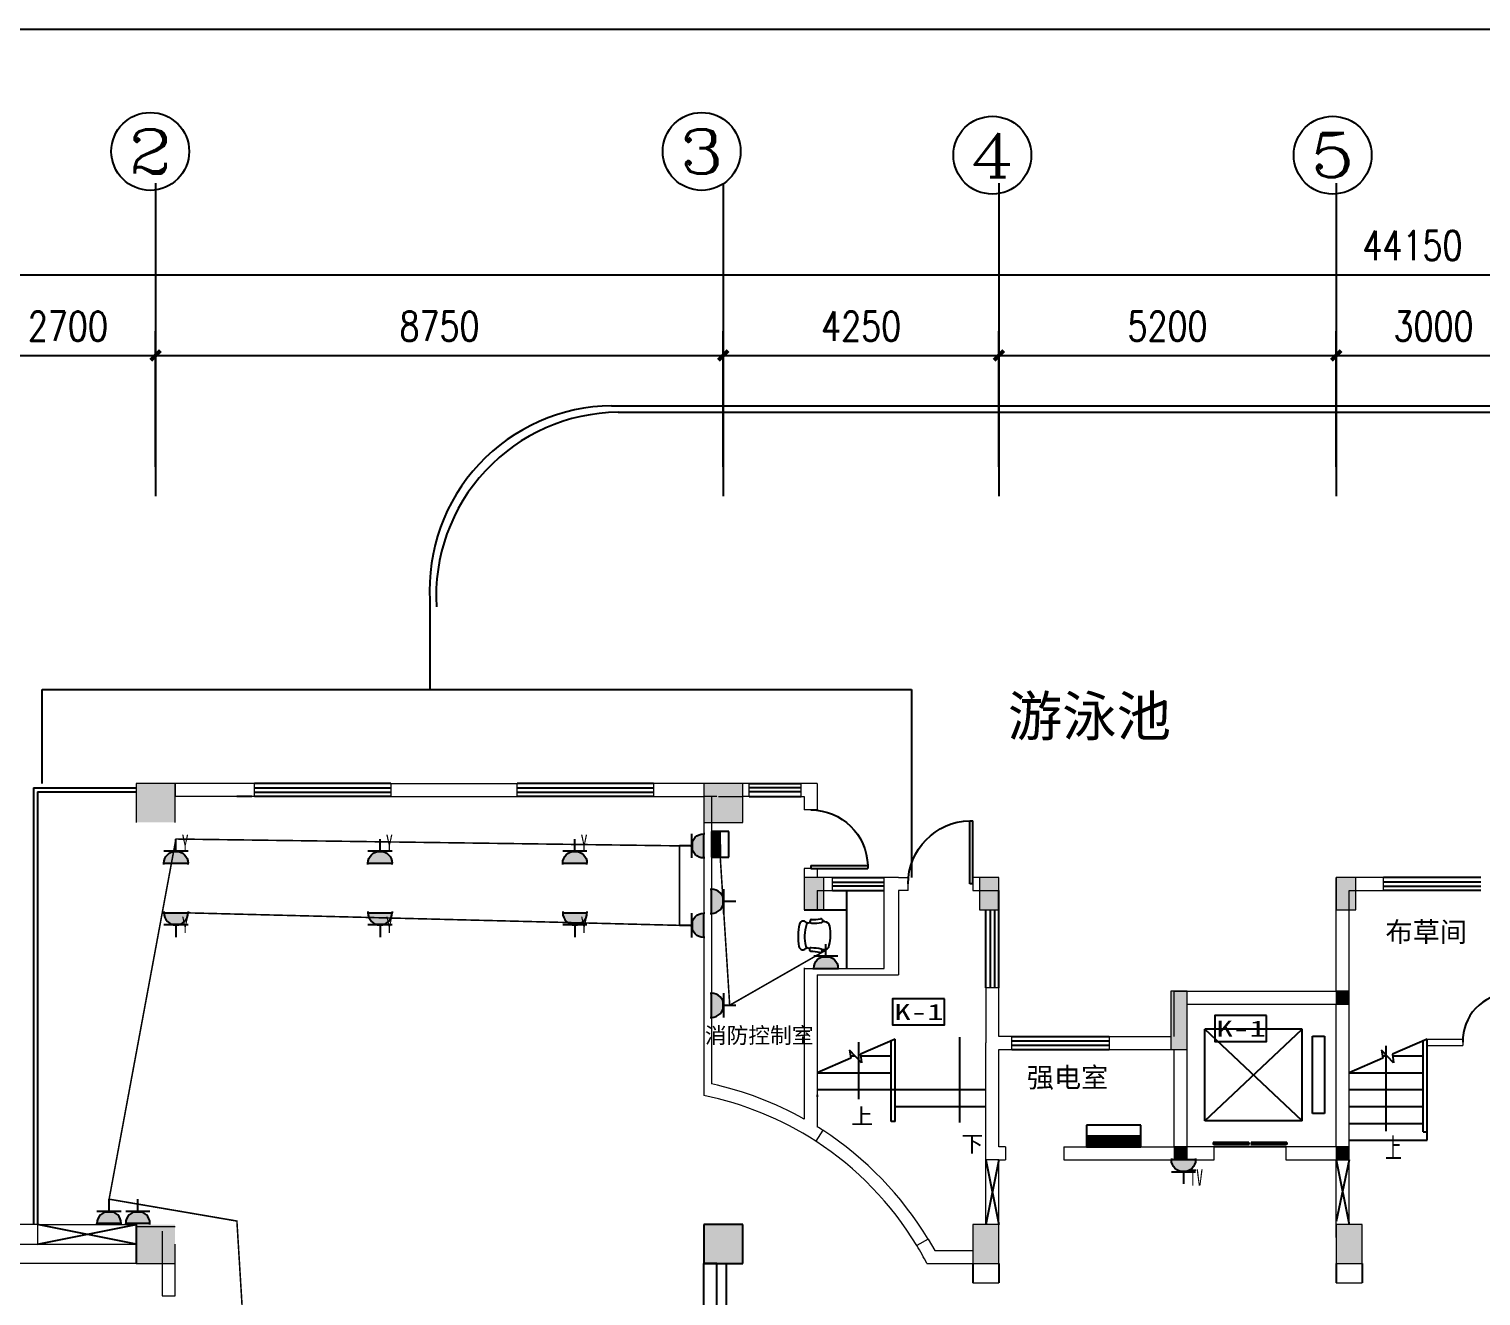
# Model space of a CAD drawing. Extents: x 1487452 to 1619693, y 165319 to 350168.
# Drawn here: x 1512356 to 1534736, y 330640 to 350168 of the extents above; entities that cross this region are included whole.
import ezdxf
from ezdxf.enums import TextEntityAlignment as Align

# ---------------------------------------------------------------- set-up
doc = ezdxf.new("R2010")
doc.units = 0
doc.header["$LTSCALE"] = 1000
doc.header["$MEASUREMENT"] = 0
doc.linetypes.add('DASH', pattern=[0.35, 0.25, -0.1])
doc.layers.get('0').update_dxf_attribs({"linetype": 'CONTINUOUS'})
doc.layers.get('Defpoints').update_dxf_attribs({"linetype": 'CONTINUOUS'})
for name, color, linetype in [('2', 6, 'CONTINUOUS'), ('AXIS', 3, 'CONTINUOUS'), ('AXIS_TEXT', 7, 'CONTINUOUS'), ('Dim3', 30, 'CONTINUOUS'), ('DIME', 3, 'CONTINUOUS'), ('EQUIP', 3, 'CONTINUOUS'), ('FIT', 1, 'CONTINUOUS'), ('G', 4, 'CONTINUOUS'), ('PUB_TEXT', 7, 'CONTINUOUS'), ('WALL', 4, 'CONTINUOUS')]:
    doc.layers.add(name, color=color, linetype=linetype)
doc.styles.add('-宋体', font='SimSun.ttf', dxfattribs={"width": 0.8})
doc.styles.add('_TCH_AXIS', font='COMPLEX', dxfattribs={"bigfont": 'GBCBIG'})
doc.styles.add('_TCH_DIM', font='SIMPLEX', dxfattribs={"bigfont": 'GBCBIG'})
doc.styles.add('DIM_FONT', font='SIMPLEX.shx', dxfattribs={"width": 0.8})
doc.styles.get("Standard").update_dxf_attribs({"font": 'GBENOR', "bigfont": 'GBCBIG'})
doc.styles.add('黑体', font='SIMHEI.TTF')
doc.dimstyles.new('DIMN150', dxfattribs={"dimscale": 1.5, "dimtxt": 300, "dimasz": 100, "dimexe": 250, "dimexo": 300, "dimgap": 150, "dimtad": 1, "dimdec": 0, "dimzin": 0, "dimdsep": 46, "dimtxsty": 'DIM_FONT', "dimblk": 'ARCHTICK', "dimcen": 0.09, "dimclrt": 7, "dimazin": 2, "dimtfac": 1, "dimtdec": 0, "dimtix": 1, "dimtmove": 2, "dimatfit": 3, "dimldrblk": 'ARCHTICK', "dimfxl": 1, "dimtolj": 1, "dimtzin": 0, "dimarcsym": 0})

# ---------------------------------------------------------------- blocks, each defined once
blk = doc.blocks.new('_ArchTick')
at = {"color": 0, "linetype": 'ByBlock', "const_width": 0.4}
blk.add_lwpolyline([(-0.5, -0.5), (0.5, 0.5)], dxfattribs=at)
blk = doc.blocks.new('*D69')
at = {"layer": 'AXIS', "color": 0, "linetype": 'Continuous', "lineweight": -2, "transparency": 16777216}
for p, q in [((1511606, 343419), (1511606, 345512)), ((1514306, 343419), (1514306, 345512)), ((1511606, 345137), (1514306, 345137))]:
    blk.add_line(p, q, dxfattribs=at)
at = {"layer": 'Defpoints', "color": 0, "linetype": 'Continuous', "transparency": 16777216}
for p in [(1514306, 345137), (1511606, 342969), (1514306, 342969)]:
    blk.add_point(p, dxfattribs=at)
at = {"layer": 'AXIS', "color": 0, "linetype": 'Continuous', "lineweight": -2, "transparency": 16777216, "xscale": 150, "yscale": 150, "zscale": 150, "rotation": 180}
blk.add_blockref('_ArchTick', (1511606, 345137), dxfattribs=at)
at = {"layer": 'AXIS', "color": 0, "linetype": 'Continuous', "lineweight": -2, "transparency": 16777216, "xscale": 150, "yscale": 150, "zscale": 150}
blk.add_blockref('_ArchTick', (1514306, 345137), dxfattribs=at)
at = {"layer": 'AXIS', "color": 2, "linetype": 'Continuous', "transparency": 16777216, "insert": (1512956, 345587), "char_height": 450, "attachment_point": 5, "style": 'DIM_FONT'}
blk.add_mtext('\\A1;2700', dxfattribs=at)
blk = doc.blocks.new('*D70')
at = {"layer": 'AXIS', "color": 0, "linetype": 'Continuous', "lineweight": -2, "transparency": 16777216}
for p, q in [((1514306, 343419), (1514306, 345512)), ((1523056, 343419), (1523056, 345512)), ((1514306, 345137), (1523056, 345137))]:
    blk.add_line(p, q, dxfattribs=at)
at = {"layer": 'Defpoints', "color": 0, "linetype": 'Continuous', "transparency": 16777216}
for p in [(1523056, 345137), (1514306, 342969), (1523056, 342969)]:
    blk.add_point(p, dxfattribs=at)
at = {"layer": 'AXIS', "color": 0, "linetype": 'Continuous', "lineweight": -2, "transparency": 16777216, "xscale": 150, "yscale": 150, "zscale": 150, "rotation": 180}
blk.add_blockref('_ArchTick', (1514306, 345137), dxfattribs=at)
at = {"layer": 'AXIS', "color": 0, "linetype": 'Continuous', "lineweight": -2, "transparency": 16777216, "xscale": 150, "yscale": 150, "zscale": 150}
blk.add_blockref('_ArchTick', (1523056, 345137), dxfattribs=at)
at = {"layer": 'AXIS', "color": 2, "linetype": 'Continuous', "transparency": 16777216, "insert": (1518681, 345587), "char_height": 450, "attachment_point": 5, "style": 'DIM_FONT'}
blk.add_mtext('\\A1;8750', dxfattribs=at)
blk = doc.blocks.new('*D71')
at = {"layer": 'AXIS', "color": 0, "linetype": 'Continuous', "lineweight": -2, "transparency": 16777216}
for p, q in [((1523056, 343419), (1523056, 345512)), ((1527306, 343419), (1527306, 345512)), ((1523056, 345137), (1527306, 345137))]:
    blk.add_line(p, q, dxfattribs=at)
at = {"layer": 'Defpoints', "color": 0, "linetype": 'Continuous', "transparency": 16777216}
for p in [(1527306, 345137), (1523056, 342969), (1527306, 342969)]:
    blk.add_point(p, dxfattribs=at)
at = {"layer": 'AXIS', "color": 0, "linetype": 'Continuous', "lineweight": -2, "transparency": 16777216, "xscale": 150, "yscale": 150, "zscale": 150, "rotation": 180}
blk.add_blockref('_ArchTick', (1523056, 345137), dxfattribs=at)
at = {"layer": 'AXIS', "color": 0, "linetype": 'Continuous', "lineweight": -2, "transparency": 16777216, "xscale": 150, "yscale": 150, "zscale": 150}
blk.add_blockref('_ArchTick', (1527306, 345137), dxfattribs=at)
at = {"layer": 'AXIS', "color": 2, "linetype": 'Continuous', "transparency": 16777216, "insert": (1525181, 345587), "char_height": 450, "attachment_point": 5, "style": 'DIM_FONT'}
blk.add_mtext('\\A1;4250', dxfattribs=at)
blk = doc.blocks.new('*D72')
at = {"layer": 'AXIS', "color": 0, "linetype": 'Continuous', "lineweight": -2, "transparency": 16777216}
for p, q in [((1527306, 343419), (1527306, 345512)), ((1532506, 343419), (1532506, 345512)), ((1527306, 345137), (1532506, 345137))]:
    blk.add_line(p, q, dxfattribs=at)
at = {"layer": 'Defpoints', "color": 0, "linetype": 'Continuous', "transparency": 16777216}
for p in [(1532506, 345137), (1527306, 342969), (1532506, 342969)]:
    blk.add_point(p, dxfattribs=at)
at = {"layer": 'AXIS', "color": 0, "linetype": 'Continuous', "lineweight": -2, "transparency": 16777216, "xscale": 150, "yscale": 150, "zscale": 150, "rotation": 180}
blk.add_blockref('_ArchTick', (1527306, 345137), dxfattribs=at)
at = {"layer": 'AXIS', "color": 0, "linetype": 'Continuous', "lineweight": -2, "transparency": 16777216, "xscale": 150, "yscale": 150, "zscale": 150}
blk.add_blockref('_ArchTick', (1532506, 345137), dxfattribs=at)
at = {"layer": 'AXIS', "color": 2, "linetype": 'Continuous', "transparency": 16777216, "insert": (1529906, 345587), "char_height": 450, "attachment_point": 5, "style": 'DIM_FONT'}
blk.add_mtext('\\A1;5200', dxfattribs=at)
blk = doc.blocks.new('*D73')
at = {"layer": 'AXIS', "color": 0, "linetype": 'Continuous', "lineweight": -2, "transparency": 16777216}
for p, q in [((1532506, 343419), (1532506, 345512)), ((1535506, 343419), (1535506, 345512)), ((1532506, 345137), (1535506, 345137))]:
    blk.add_line(p, q, dxfattribs=at)
at = {"layer": 'Defpoints', "color": 0, "linetype": 'Continuous', "transparency": 16777216}
for p in [(1535506, 345137), (1532506, 342969), (1535506, 342969)]:
    blk.add_point(p, dxfattribs=at)
at = {"layer": 'AXIS', "color": 0, "linetype": 'Continuous', "lineweight": -2, "transparency": 16777216, "xscale": 150, "yscale": 150, "zscale": 150, "rotation": 180}
blk.add_blockref('_ArchTick', (1532506, 345137), dxfattribs=at)
at = {"layer": 'AXIS', "color": 0, "linetype": 'Continuous', "lineweight": -2, "transparency": 16777216, "xscale": 150, "yscale": 150, "zscale": 150}
blk.add_blockref('_ArchTick', (1535506, 345137), dxfattribs=at)
at = {"layer": 'AXIS', "color": 2, "linetype": 'Continuous', "transparency": 16777216, "insert": (1534006, 345587), "char_height": 450, "attachment_point": 5, "style": 'DIM_FONT'}
blk.add_mtext('\\A1;3000', dxfattribs=at)
blk = doc.blocks.new('*D77')
at = {"layer": 'AXIS', "color": 0, "linetype": 'Continuous', "lineweight": -2, "transparency": 16777216}
for p, q in [((1511606, 342943), (1511606, 346756)), ((1555756, 342943), (1555756, 346756)), ((1511606, 346381), (1555756, 346381))]:
    blk.add_line(p, q, dxfattribs=at)
at = {"layer": 'Defpoints', "color": 0, "linetype": 'Continuous', "transparency": 16777216}
for p in [(1555756, 346381), (1511606, 342493), (1555756, 342493)]:
    blk.add_point(p, dxfattribs=at)
at = {"layer": 'AXIS', "color": 0, "linetype": 'Continuous', "lineweight": -2, "transparency": 16777216, "xscale": 150, "yscale": 150, "zscale": 150, "rotation": 180}
blk.add_blockref('_ArchTick', (1511606, 346381), dxfattribs=at)
at = {"layer": 'AXIS', "color": 0, "linetype": 'Continuous', "lineweight": -2, "transparency": 16777216, "xscale": 150, "yscale": 150, "zscale": 150}
blk.add_blockref('_ArchTick', (1555756, 346381), dxfattribs=at)
at = {"layer": 'AXIS', "color": 2, "linetype": 'Continuous', "transparency": 16777216, "insert": (1533681, 346831), "char_height": 450, "attachment_point": 5, "style": 'DIM_FONT'}
blk.add_mtext('\\A1;44150', dxfattribs=at)
blk = doc.blocks.new('ertdfg')
at = {"color": 250}
for p, q in [((542101, 176738), (542105, 176770)), ((542076, 176521), (542080, 176560))]:
    blk.add_line(p, q, dxfattribs=at)
for centre, radius, start, end in [((541754, 176780), 80, 96.3286, 178.1689), ((541878, 176210), 663, 76.1574, 101.5689), ((542025, 176775), 80, 356.4274, 81.3977), ((541662, 176726), 31.8, 130.6834, 198.9191), ((541044, 176605), 598, 357.3556, 10.6478), ((541662, 176708), 46.7, 87.06, 116.8897), ((541665, 176734), 20.5, 7.7953, 91.546), ((543510, 176816), 1837, 181.0296, 181.98), ((540986, 176614), 711, 357.6189, 9.9805), ((541671, 176580), 25, 303.0802, 10.0003), ((542790, 176574), 711, 167.505, 179.8666), ((542116, 176724), 20.5, 85.9395, 169.6902), ((542118, 176698), 46.7, 60.5958, 90.4255), ((542731, 176568), 598, 166.8377, 180.1298), ((542119, 176716), 31.8, 338.5664, 46.8021), ((541668, 176583), 27, 192.6557, 252.9484), ((541670, 176591), 35.1, 252.9484, 294.3839), ((541725, 176452), 61.4, 145.4854, 256.2618), ((541731, 176448), 68.3, 113.2, 145.7741), ((543510, 176816), 1837, 187.8575, 189.0543), ((541726, 176532), 30, 189.0543, 257.3532), ((541906, 177371), 998, 258.7301, 278.7601), ((541898, 177047), 574, 251.8531, 285.4865), ((542046, 176524), 30, 279.9864, 353.4616), ((542046, 176445), 61.4, 281.2236, 32.0001), ((542040, 176442), 68.3, 31.7114, 64.2854), ((542103, 176570), 25, 167.4852, 234.4052), ((542105, 176581), 35.1, 243.1015, 284.5371), ((542107, 176574), 27, 284.5371, 344.8297)]:
    blk.add_arc(centre, radius, start, end, dxfattribs=at)
blk = doc.blocks.new('*X24')
at = {"color": 0}
for p, q in [((-250, 33), (-183, 100)), ((-250, 68), (-218, 100)), ((-247, 0), (-147, 100)), ((-212, 0), (-112, 100)), ((-177, 0), (-77, 100)), ((-141, 0), (-41, 100)), ((-106, 0), (-6, 100)), ((-71, 0), (29, 100)), ((-35, 0), (65, 100)), ((0, 0), (100, 100)), ((35, 0), (135, 100)), ((71, 0), (171, 100)), ((106, 0), (206, 100)), ((141, 0), (241, 100)), ((177, 0), (250, 73)), ((212, 0), (250, 38)), ((247, 0), (250, 3))]:
    blk.add_line(p, q, dxfattribs=at)
blk = doc.blocks.new('_LINKPT1')
blk.add_line((0, 0), (0, 0))
blk = doc.blocks.new('M_Z1')
for p, q in [((-0.75, 0.6), (-0.75, 0)), ((0.75, 0.6), (-0.75, 0.6)), ((0.75, 0), (0.75, 0.6)), ((-0.75, 0.3), (0.75, 0.3)), ((-0.75, 0), (0.75, 0))]:
    blk.add_line(p, q)
at = {"const_width": 0.3}
blk.add_lwpolyline([(-0.75, 0.15), (0.75, 0.15)], dxfattribs=at)
for p in [(0, 0.6), (-0.75, 0.3), (0, 0), (0.75, 0.3)]:
    blk.add_blockref('_LINKPT1', p)
at = {"xscale": 0.003, "yscale": 0.003, "zscale": 0.003}
blk.add_blockref('*X24', (0, 0), dxfattribs=at)
at = {"width": 0.8, "flags": 9}
blk.add_attdef('A', (0, 0), '', height=0.00003, dxfattribs=at)
blk.add_attdef('A', (0, 0), '', height=0.00003, dxfattribs=at)
blk = doc.blocks.new('M_X23')
for p, q in [((-0.5, 1.05), (-0.5, 1)), ((-0.5, 1), (0.5, 1)), ((0.5, 1.05), (0.5, 1)), ((0.5, 0.5), (-0.5, 0.5)), ((0, 0.5), (0, 0))]:
    blk.add_line(p, q)
blk.add_arc((0, 1), 0.5, 180, 0)
for points in [[(0.433, 0.75), (-0.433, 0.75), (0.5, 1), (-0.5, 1)], [(0.25, 0.567), (-0.25, 0.567), (0.433, 0.75), (-0.433, 0.75)], [(0, 0.5), (0, 0.5), (0.25, 0.567), (-0.25, 0.567)]]:
    blk.add_solid(points)
blk.add_blockref('_LINKPT1', (0.001, 0))
at = {"width": 0.8, "flags": 9}
blk.add_attdef('A', (0, 0), '', height=0.00002, dxfattribs=at)
blk = doc.blocks.new('A$C3A87561D')
at = {"layer": 'EQUIP'}
for p, q in [((269, 400), (0, 400)), ((0, 400), (0, 0)), ((143, 0), (134, 400)), ((269, 0), (269, 400)), ((0, 0), (269, 0))]:
    blk.add_line(p, q, dxfattribs=at)
at = {"layer": 'EQUIP', "const_width": 134}
blk.add_lwpolyline([(202, 0), (202, 400)], dxfattribs=at)
at = {"layer": 'EQUIP', "xscale": 448.0338913681917, "yscale": 448.0338913681917, "zscale": 448.0338913681917, "rotation": 90}
for p in [(134, 400), (0, 64), (269, 64)]:
    blk.add_blockref('_LINKPT1', p, dxfattribs=at)
at = {"layer": 'EQUIP', "width": 0.8, "flags": 9}
blk.add_attdef('A', (269, 64), '', height=0.0134, rotation=90, dxfattribs=at)
blk.add_attdef('A', (269, 64), '', height=0.0134, rotation=90, dxfattribs=at)

msp = doc.modelspace()

# ---------------------------------------------------------------- hatches: boundary and pattern name
at = {"lineweight": 13}
for points in [[(1514006, 337939.8), (1514606, 337939.8), (1514606, 338539.8), (1514006, 338539.8)], [(1522756, 337939.8), (1523356, 337939.8), (1523356, 338539.8), (1522756, 338539.8)], [(1524306, 336589.8), (1524606, 336589.8), (1524606, 337089.8), (1524306, 337089.8)], [(1527006, 336589.8), (1527306, 336589.8), (1527306, 337089.8), (1527006, 337089.8)], [(1532506, 336589.8), (1532806, 336589.8), (1532806, 337089.8), (1532506, 337089.8)], [(1529956, 334439.8), (1530206, 334439.8), (1530206, 335339.8), (1529956, 335339.8)], [(1532506, 335139.8), (1532706, 335139.8), (1532706, 335339.8), (1532506, 335339.8)], [(1530006, 332739.8), (1530206, 332739.8), (1530206, 332939.8), (1530006, 332939.8)], [(1532506, 332739.8), (1532706, 332739.8), (1532706, 332939.8), (1532506, 332939.8)], [(1514006, 331139.8), (1514606, 331139.8), (1514606, 331739.8), (1514006, 331739.8)], [(1526906, 331139.8), (1527306, 331139.8), (1527306, 331739.8), (1526906, 331739.8)], [(1532506, 331139.8), (1532906, 331139.8), (1532906, 331739.8), (1532506, 331739.8)]]:
    msp.add_hatch(color=256, dxfattribs=at).paths.add_polyline_path(points)
at = {"layer": 'Dim3', "ltscale": 0.4}
msp.add_hatch(color=7, dxfattribs=at).paths.add_polyline_path([(1522756, 331139.8), (1523356, 331139.8), (1523356, 331739.8), (1522756, 331739.8)])

# ---------------------------------------------------------------- linework, layer by layer
at = {"lineweight": 13}
for p, q in [((1514606, 338539.8), (1514006, 338539.8)), ((1514006, 338539.8), (1514006, 337939.8)), ((1514606, 337939.8), (1514606, 338539.8)), ((1514606, 338539.8), (1514606, 338339.8)), ((1515831, 338539.8), (1514606, 338539.8)), ((1515831, 338339.8), (1515831, 338539.8)), ((1517931, 338539.8), (1517931, 338339.8)), ((1517931, 338539.8), (1519881, 338539.8)), ((1519881, 338339.8), (1519881, 338539.8)), ((1521981, 338539.8), (1521981, 338339.8)), ((1522756, 338539.8), (1521981, 338539.8)), ((1522756, 338539.8), (1522756, 338539.8)), ((1523356, 338539.8), (1522756, 338539.8)), ((1522756, 338539.8), (1522756, 337939.8)), ((1522756, 338539.8), (1522756, 333729)), ((1522756, 338539.8), (1522756, 338339.8)), ((1523356, 337939.8), (1523356, 338539.8)), ((1523456, 338539.8), (1523356, 338539.8)), ((1523456, 338339.8), (1523456, 338539.8)), ((1524505.9, 338539.8), (1524256, 338539.8)), ((1524256, 338339.8), (1524256, 338539.8)), ((1524505.9, 338539.8), (1524505.9, 338125.3)), ((1515831, 338339.8), (1514606, 338339.8)), ((1517931, 338339.8), (1519881, 338339.8)), ((1521981, 338339.8), (1522756, 338339.8)), ((1522956, 338339.8), (1522756, 338339.8)), ((1522876, 338339.8), (1522876, 333908.2)), ((1522985.9, 338339.8), (1523361.7, 338339.8)), ((1523456, 338339.8), (1523361.7, 338339.8)), ((1524256, 338339.8), (1524305.9, 338339.8)), ((1524305.9, 338339.8), (1524305.9, 338131.1)), ((1522756, 337939.8), (1523356, 337939.8)), ((1524505.9, 338131.1), (1524305.9, 338131.1)), ((1524505.9, 337231.1), (1524305.9, 337231.1)), ((1524305.9, 337231.1), (1524305.9, 336989.8)), ((1524606, 337089.8), (1524306, 337089.8)), ((1524306, 337089.8), (1524306, 336589.8)), ((1524505.9, 337231.1), (1524505.9, 337089.8)), ((1524739, 337089.8), (1524505.9, 337089.8)), ((1524606, 336589.8), (1524606, 337089.8)), ((1524739, 336889.8), (1524739, 337089.8)), ((1525539, 335689.8), (1525539, 337089.8)), ((1525755.6, 337089.8), (1525539, 337089.8)), ((1525755.6, 337089.8), (1525905.6, 337089.8)), ((1525905.6, 336889.8), (1525905.6, 337089.8)), ((1527305.9, 337089.8), (1526905.6, 337089.8)), ((1526905.6, 337089.8), (1526905.6, 336889.8)), ((1527306, 337089.8), (1527006, 337089.8)), ((1527006, 337089.8), (1527006, 336589.8)), ((1527305.9, 336889.8), (1527305.9, 337089.8)), ((1527306, 336589.8), (1527306, 337089.8)), ((1532505.9, 335339.8), (1532505.9, 337089.8)), ((1533236, 337089.8), (1532505.9, 337089.8)), ((1532806, 337089.8), (1532506, 337089.8)), ((1532506, 337089.8), (1532506, 336589.8)), ((1532806, 336589.8), (1532806, 337089.8)), ((1533236, 336889.8), (1533236, 337089.8)), ((1524505.9, 336889.8), (1524505.9, 336589.8)), ((1524505.9, 336889.8), (1524739, 336889.8)), ((1525755.6, 336889.8), (1525755.6, 335589.8)), ((1525905.6, 336889.8), (1525755.6, 336889.8)), ((1526905.6, 336889.8), (1527105.9, 336889.8)), ((1527105.9, 336889.8), (1527305.9, 336889.8)), ((1532705.9, 335239.8), (1532705.9, 336889.8)), ((1532705.9, 336889.8), (1533236, 336889.8)), ((1527006, 336589.8), (1527306, 336589.8)), ((1532506, 336589.8), (1532806, 336589.8)), ((1524306, 335700), (1524305.9, 333365.4)), ((1524306, 335689.8), (1525539, 335689.8)), ((1524505.9, 335589.8), (1524505.9, 333247.3)), ((1524505.9, 335589.8), (1525755.6, 335589.8)), ((1527305.9, 335389.8), (1527105.9, 335389.8)), ((1527105.9, 335389.8), (1527105.9, 334539.8)), ((1527305.9, 334639.8), (1527305.9, 335389.8)), ((1530206, 335339.8), (1529956, 335339.8)), ((1529956, 335339.8), (1529956, 334439.8)), ((1530005.9, 334639.8), (1530005.9, 335339.8)), ((1530005.9, 335339.8), (1532505.9, 335339.8)), ((1530206, 334439.8), (1530206, 335339.8)), ((1532706, 335339.8), (1532506, 335339.8)), ((1532506, 335339.8), (1532506, 335139.8)), ((1532706, 335139.8), (1532706, 335339.8)), ((1530205.9, 334539.8), (1530205.9, 335139.8)), ((1530205.9, 335139.8), (1532505.9, 335139.8)), ((1532505.9, 332939.8), (1532505.9, 335139.8)), ((1532506, 335139.8), (1532706, 335139.8)), ((1532705.9, 332839.8), (1532705.9, 335239.8)), ((1527505.9, 334639.8), (1527305.9, 334639.8)), ((1527505.9, 334439.8), (1527505.9, 334639.8)), ((1529005.9, 334639.8), (1529005.9, 334439.8)), ((1529005.9, 334639.8), (1529956, 334639.8)), ((1533905.9, 334599.8), (1534455.9, 334599.8)), ((1534455.9, 334599.8), (1534455.9, 334499.8)), ((1527106, 331739.8), (1527105.9, 334539.8)), ((1527305.9, 332939.7), (1527305.9, 334439.8)), ((1527305.9, 334439.8), (1527505.9, 334439.8)), ((1529005.9, 334439.8), (1530005.9, 334439.8)), ((1529956, 334439.8), (1530206, 334439.8)), ((1530005.9, 332939.8), (1530005.9, 334439.8)), ((1530205.9, 332939.8), (1530205.9, 334539.8)), ((1533905.9, 334499.8), (1534455.9, 334499.8)), ((1532705.9, 333039.8), (1532705.9, 334079.8)), ((1524590.4, 333193.8), (1524484.9, 333023.8)), ((1527405.9, 332939.7), (1527305.9, 332939.7)), ((1527405.9, 332939.7), (1527406, 332739.7)), ((1528305.9, 332939.8), (1530005.9, 332939.8)), ((1528305.9, 332939.8), (1528306, 332739.8)), ((1530206, 332939.8), (1530006, 332939.8)), ((1530006, 332939.8), (1530006, 332739.8)), ((1530625.9, 332939.8), (1530205.9, 332939.8)), ((1530206, 332739.8), (1530206, 332939.8)), ((1530625.9, 332739.8), (1530625.9, 332939.8)), ((1532505.9, 332939.8), (1531725.9, 332939.8)), ((1531725.9, 332939.8), (1531725.9, 332739.8)), ((1532706, 332939.8), (1532506, 332939.8)), ((1532506, 332939.8), (1532506, 332739.8)), ((1532705.9, 331739.8), (1532705.9, 332839.8)), ((1532706, 332739.8), (1532706, 332939.8)), ((1527305.9, 332739.8), (1527106, 332739.8)), ((1527305.9, 331739.8), (1527305.9, 332739.8)), ((1527305.9, 332739.8), (1527406, 332739.8)), ((1528306, 332739.8), (1530006, 332739.8)), ((1530006, 332739.8), (1530206, 332739.8)), ((1530105.9, 332739.8), (1530625.9, 332739.8)), ((1531725.9, 332739.8), (1532505.9, 332739.8)), ((1532505.9, 331539.8), (1532505.9, 332739.8)), ((1532506, 332739.8), (1532706, 332739.8)), ((1512485.9, 331739.8), (1511906, 331739.8)), ((1512485.9, 331739.8), (1514006, 331739.8)), ((1512485.9, 331739.8), (1512485.9, 331439.8)), ((1514608.3, 331705.9), (1514008.3, 331705.9)), ((1527306, 331739.8), (1526906, 331739.8)), ((1526906, 331739.8), (1526906, 331139.8)), ((1527306, 331139.8), (1527306, 331739.8)), ((1532906, 331739.8), (1532506, 331739.8)), ((1532506, 331739.8), (1532506, 331139.8)), ((1532906, 331139.8), (1532906, 331739.8)), ((1514406, 331639.8), (1514406, 330640)), ((1526215.8, 331513.2), (1526040.4, 331416.7)), ((1526215.8, 331513.2), (1526315.6, 331339.8)), ((1511805.9, 331439.8), (1514006, 331439.8)), ((1514606, 330640), (1514606, 331439.8)), ((1526315.6, 331339.8), (1526906, 331339.8)), ((1514006, 331139.8), (1511606, 331139.8)), ((1514006, 331139.8), (1514606, 331139.8)), ((1526195.7, 331139.8), (1526906, 331139.8)), ((1526906, 331139.8), (1527306, 331139.8)), ((1532506, 331139.8), (1532906, 331139.8)), ((1526906, 330839.8), (1527306, 330839.8)), ((1532506, 330839.8), (1532906, 330839.8)), ((1514406, 330640), (1514606, 330640))]:
    msp.add_line(p, q, dxfattribs=at)
at = {"color": 7}
msp.add_lwpolyline([(1504252.2, 309763.5), (1504252.2, 350167.6), (1561972.5, 350167.6)], dxfattribs=at)
at = {"lineweight": 13}
for radius, start, end in [(4987.7, 57.02216, 78.59907), (5187.7, 60.73614, 77.69098), (5187.7, 57.06645, 58.17098), (4987.7, 27.46051, 31.10846)]:
    msp.add_arc((1521770, 328839.8), radius, start, end, dxfattribs=at)
at = {"color": 251, "lineweight": 13}
for radius, start, end in [(4987.7, 31.10846, 57.02216), (5187.7, 31.01982, 57.06645)]:
    msp.add_arc((1521770, 328839.8), radius, start, end, dxfattribs=at)
at = {"layer": '2', "color": 251, "ltscale": 600}
for p, q in [((1512425.9, 338469.8), (1512425.9, 331739.8)), ((1512425.9, 338469.8), (1514005.9, 338469.8)), ((1512485.9, 338409.8), (1512485.9, 331739.8)), ((1512485.9, 338409.8), (1514006, 338409.8)), ((1514006, 331739.8), (1514006, 331139.8))]:
    msp.add_line(p, q, dxfattribs=at)
at = {"layer": 'AXIS', "linetype": 'Continuous'}
for p, q in [((1514306, 347790.5), (1514306, 342968.6)), ((1523056, 347790.5), (1523056, 342968.6)), ((1527306, 347790.5), (1527306, 342968.6)), ((1532506, 347790.5), (1532506, 342968.6))]:
    msp.add_line(p, q, dxfattribs=at)
for centre in [(1514223.6, 348281.4), (1522723.6, 348281.4), (1527204.7, 348223.4), (1532450.4, 348223.4)]:
    msp.add_circle(centre, 600, dxfattribs=at)
at = {"layer": 'Dim3', "color": 251, "ltscale": 0.4}
for p, q in [((1521334.5, 344361.9), (1546702, 344361.9)), ((1521434.5, 344261.9), (1546802, 344261.9)), ((1518534.8, 341360.3), (1518534.8, 339989.8)), ((1512555.9, 338539.8), (1512555.9, 339989.8)), ((1512555.9, 339989.8), (1525955.9, 339989.8)), ((1525955.9, 339989.8), (1525955.9, 337089.8)), ((1517931, 338539.8), (1515831, 338539.8)), ((1521981, 338539.8), (1519881, 338539.8)), ((1523456, 338539.8), (1524256, 338539.8)), ((1515792.1, 338339.8), (1515559.6, 338339.8)), ((1517931, 338339.8), (1515831, 338339.8)), ((1521981, 338339.8), (1519881, 338339.8)), ((1523456, 338339.8), (1524256, 338339.8)), ((1524405.6, 337276.1), (1524405.6, 337231.1)), ((1524739, 337089.8), (1525539, 337089.8)), ((1534736, 337089.8), (1533236, 337089.8)), ((1524739, 336889.8), (1525539, 336889.8)), ((1524955.6, 336889.8), (1524955.6, 335689.8)), ((1527305.9, 335389.8), (1527305.9, 336889.8)), ((1534736, 336889.8), (1533236, 336889.8)), ((1524306, 336589.8), (1524606, 336589.8)), ((1524606, 336589.8), (1524955.6, 336589.8)), ((1527105.9, 335389.8), (1527105.9, 336589.8)), ((1525705.9, 334599.8), (1525170.1, 334367.6)), ((1525705.9, 333330.8), (1525705.9, 334599.8)), ((1526705.4, 334330.9), (1526705.4, 334630.9)), ((1527505.9, 334639.8), (1529005.9, 334639.8)), ((1530480.9, 333339.8), (1530480.9, 334750.8)), ((1531980.9, 333339.8), (1530480.9, 334750.8)), ((1530480.9, 333339.8), (1531980.9, 334750.8)), ((1531980.9, 334750.8), (1530480.9, 334750.8)), ((1531980.9, 333339.8), (1531980.9, 334750.8)), ((1532138.3, 334643.9), (1532323.6, 334643.9)), ((1532138.3, 333453.6), (1532138.3, 334643.9)), ((1532323.6, 334643.9), (1532323.6, 333453.6)), ((1533905.9, 334599.8), (1533370.1, 334367.6)), ((1533905.9, 333169.8), (1533905.9, 334599.8)), ((1533905.9, 333169.8), (1533905.9, 334599.8)), ((1525004.9, 334429.4), (1525023.5, 334304.1)), ((1525189.8, 334234), (1525004.9, 334429.4)), ((1525147.9, 334250.9), (1525147.9, 334550.9)), ((1525170.1, 334367.6), (1525189.8, 334234)), ((1525645.9, 333330.8), (1525645.9, 334573.8)), ((1527505.9, 334439.8), (1529005.9, 334439.8)), ((1533389.8, 334234), (1533204.9, 334429.4)), ((1533204.9, 334429.4), (1533223.5, 334304.1)), ((1533277.2, 334197.6), (1533277.2, 334497.6)), ((1533370.1, 334367.6), (1533389.8, 334234)), ((1533845.9, 333169.8), (1533845.9, 334573.8)), ((1525023.5, 334304.1), (1524505.9, 334079.8)), ((1525018.2, 334339.8), (1525089.7, 334339.8)), ((1525147.9, 333672.8), (1525147.9, 334250.9)), ((1525174.2, 334339.8), (1525645.9, 334339.8)), ((1526705.4, 333312.1), (1526705.4, 334330.9)), ((1533223.5, 334304.1), (1532705.9, 334079.8)), ((1533218.2, 334339.8), (1533289.7, 334339.8)), ((1533277.2, 333178.8), (1533277.2, 334197.6)), ((1533374.2, 334339.8), (1533845.9, 334339.8)), ((1524505.9, 334079.8), (1525645.9, 334079.8)), ((1532705.9, 334079.8), (1533845.9, 334079.8)), ((1524505.9, 333819.8), (1525705.9, 333819.8)), ((1525705.9, 333819.8), (1527105.9, 333819.8)), ((1532705.9, 333819.8), (1533845.9, 333819.8)), ((1525705.9, 333559.8), (1527105.9, 333559.8)), ((1532705.9, 333559.8), (1533845.9, 333559.8)), ((1525705.9, 333330.8), (1525645.9, 333330.8)), ((1531980.9, 333339.8), (1530480.9, 333339.8)), ((1532323.6, 333453.6), (1532138.3, 333453.6)), ((1532705.9, 333299.8), (1533845.9, 333299.8)), ((1532705.9, 333039.8), (1533905.9, 333039.8)), ((1533845.9, 333169.8), (1533905.9, 333169.8)), ((1533905.9, 333039.8), (1533905.9, 333169.8)), ((1530607.6, 333006.4), (1530607.6, 332973.1)), ((1531157.6, 333006.4), (1530607.6, 333006.4)), ((1531157.6, 332973.1), (1530607.6, 332973.1)), ((1531725.9, 332939.8), (1530625.9, 332939.8)), ((1531157.6, 333006.4), (1531157.6, 332973.1)), ((1531744.3, 333006.4), (1531194.3, 333006.4)), ((1531194.3, 333006.4), (1531194.3, 332973.1)), ((1531744.3, 332973.1), (1531194.3, 332973.1)), ((1531744.3, 333006.4), (1531744.3, 332973.1)), ((1523105.5, 326859.8), (1523105.5, 331139.8))]:
    msp.add_line(p, q, dxfattribs=at)
at = {"layer": 'Dim3', "color": 251, "ltscale": 0.4, "extrusion": (0, 0, -1)}
for p, q in [((1526855.6, 337964.8), (1526905.6, 337964.8)), ((1526855.6, 336989.8), (1526855.6, 337964.8)), ((1526905.6, 336989.8), (1526905.6, 337964.8)), ((1524405.6, 337276.1), (1525283.1, 337276.1)), ((1525283.1, 337276.1), (1525283.1, 337231.1)), ((1524405.6, 337231.1), (1525283.1, 337231.1)), ((1526905.6, 336989.8), (1526855.6, 336989.8))]:
    msp.add_line(p, q, dxfattribs=at)
at = {"layer": 'Dim3', "color": 250, "ltscale": 0.4}
for p, q in [((1524739, 337019.8), (1525539, 337019.8)), ((1524739, 336959.8), (1525539, 336959.8)), ((1533236, 337023.1), (1534736, 337023.1)), ((1533236, 336956.4), (1534736, 336956.4)), ((1527172.6, 336589.8), (1527172.6, 335389.8)), ((1527239.3, 336589.8), (1527239.3, 335389.8)), ((1527505.9, 334572.8), (1529005.9, 334572.8)), ((1527505.9, 334506.8), (1529005.9, 334506.8))]:
    msp.add_line(p, q, dxfattribs=at)
at = {"layer": 'Dim3', "color": 0, "ltscale": 0.4}
msp.add_line((1524505.9, 333739.8), (1524505.9, 333711.8), dxfattribs=at)
at = {"layer": 'Dim3', "color": 7, "ltscale": 0.4}
for p, q in [((1523356, 331739.8), (1522756, 331739.8)), ((1522756, 331739.8), (1522756, 331139.8)), ((1523356, 331139.8), (1523356, 331739.8)), ((1522756, 331139.8), (1523356, 331139.8)), ((1522756, 326859.8), (1522756, 331139.8)), ((1522955.5, 331139.8), (1522756, 331139.8)), ((1522955.5, 326859.8), (1522955.5, 331139.8))]:
    msp.add_line(p, q, dxfattribs=at)
at = {"layer": 'Dim3', "color": 2, "ltscale": 0.4}
for points in [[(1526465.2, 335220.9), (1525665.2, 335220.9), (1525665.2, 334820.9), (1526465.2, 334820.9)], [(1531431.4, 334964.3), (1530631.4, 334964.3), (1530631.4, 334564.3), (1531431.4, 334564.3)]]:
    msp.add_lwpolyline(points, close=True, dxfattribs=at)
at = {"layer": 'Dim3', "color": 251, "ltscale": 0.4}
for centre, radius, start, end in [((1521365, 341525.8), 2835, 90.61707, 183.34732), ((1521465, 341425.8), 2835, 90.61707, 183.34732), ((1535180.7, 334574.8), 725.1, 91.16301, 181.9757)]:
    msp.add_arc(centre, radius, start, end, dxfattribs=at)
at = {"layer": 'Dim3', "color": 250, "ltscale": 0.4, "extrusion": (0, 0, -1)}
for centre, radius, start, end in [((-1524405.6, 337253.6), 877.5, 90, 178.53072), ((-1526880.6, 336989.8), 975, 0, 88.53072)]:
    msp.add_arc(centre, radius, start, end, dxfattribs=at)
at = {"layer": 'DIME', "color": 250, "ltscale": 0.4}
for p, q in [((1515831, 338473.1), (1517931, 338473.1)), ((1515831, 338406.4), (1517931, 338406.4)), ((1519881, 338473.1), (1521981, 338473.1)), ((1519881, 338406.4), (1521981, 338406.4)), ((1524256, 338469.8), (1523456, 338469.8)), ((1524256, 338409.8), (1523456, 338409.8)), ((1527106, 332739.8), (1527305.9, 331739.8)), ((1527305.9, 332739.8), (1527106, 331739.8)), ((1532705.9, 332739.8), (1532505.9, 331785.8)), ((1532506, 332739.8), (1532706, 331739.8)), ((1512485.9, 331439.8), (1514006, 331739.8)), ((1514006, 331439.8), (1512485.9, 331739.8))]:
    msp.add_line(p, q, dxfattribs=at)
at = {"layer": 'DIME', "color": 0, "ltscale": 0.4}
for p, q in [((1526906, 331139.8), (1526906, 330839.8)), ((1527306, 331139.8), (1527306, 330839.8)), ((1532506, 331139.8), (1532506, 330839.8)), ((1532906, 331139.8), (1532906, 330839.8))]:
    msp.add_line(p, q, dxfattribs=at)
at = {"layer": 'G', "color": 1, "ltscale": 0.4, "const_width": 24}
for points in [[(1514806.6, 336544.7), (1522382.6, 336352.2), (1522382.6, 337577.6), (1514620.1, 337683), (1513590.1, 332131.8), (1515559.9, 331794.8), (1515915.8, 325971.8)], [(1524638.3, 335969.8), (1523156, 335121.1), (1523010.4, 337401.1)]]:
    msp.add_lwpolyline(points, dxfattribs=at)

# ---------------------------------------------------------------- block references
at = {"layer": 'DIME', "color": 4, "rotation": 270}
msp.add_blockref('ertdfg', (1347837.6, 878083.1), dxfattribs=at)
at = {"layer": 'EQUIP', "yscale": 373.3615761413239, "zscale": 373.3615761401982}
for p, xscale, rotation in [((1522382.6, 337577.4), -373.3615761389956, 270), ((1514619.9, 337683), -373.3615761389956, 180), ((1517767.2, 337683), -373.3615761389956, 180), ((1520769.2, 337683), -373.3615761389956, 180), ((1523249.3, 336723.5), 373.3615761389956, 90), ((1522382.6, 336352.2), -373.3615761389956, 270), ((1524638.3, 336063.1), -373.3615761389956, 180), ((1523249.3, 335121.1), 373.3615761389956, 90), ((1513590.1, 332131.8), 373.3615761389956, 180), ((1514032.5, 332131.8), 373.3615761389956, 180)]:
    msp.add_blockref('M_X23', p, dxfattribs=dict(at, xscale=xscale, rotation=rotation))
at = {"layer": 'EQUIP'}
for name, p, xscale, yscale, zscale in [('M_X23', (1514619.9, 336171.3), 373.3615761389956, 373.3615761413239, 373.3615761401982), ('M_X23', (1517767.2, 336171.3), 373.3615761389956, 373.3615761413239, 373.3615761401982), ('M_X23', (1520769.2, 336171.3), 373.3615761389956, 373.3615761413239, 373.3615761401982), ('M_Z1', (1529075, 332938.1), 560.0423642084933, 560.0423642119858, 560.0423642102973), ('M_X23', (1530150.8, 332366.4), -373.3615761389956, 373.3615761413239, 373.3615761401982)]:
    msp.add_blockref(name, p, dxfattribs=dict(at, xscale=xscale, yscale=yscale, zscale=zscale))
at = {"layer": 'FIT', "color": 1, "ltscale": 0.4, "rotation": 180}
msp.add_blockref('A$C3A87561D', (1523144.9, 337801.1), dxfattribs=at)

# ---------------------------------------------------------------- texts
at = {"lineweight": 13, "style": '_TCH_DIM'}
msp.add_text('上', height=357.4, dxfattribs=at).set_placement((1533258.1, 332728.8))
at = {"layer": 'AXIS_TEXT', "color": 2, "linetype": 'Continuous', "style": '_TCH_AXIS'}
for s, width, p, p2 in [('2', 1.5, (1513884.2, 347942), (1514563, 347942)), ('3', 1.5, (1522384.2, 347942), (1523063, 347942)), ('4', 1.3125, (1526865.2, 347884), (1527544.1, 347884)), ('5', 1.5, (1532111, 347884), (1532789.8, 347884))]:
    msp.add_text(s, height=678.8, dxfattribs=dict(at, width=width)).set_placement(p, p2, align=Align.FIT)
at = {"layer": 'Dim3', "color": 2, "ltscale": 0.4, "style": '黑体'}
for s, height, p in [('游泳池', 614.4, (1527444.1, 339577.4)), ('消防控制室', 245.76, (1522772.9, 334657)), ('强电室', 307.2, (1527735.1, 334008.4))]:
    msp.add_text(s, height=height, dxfattribs=at).set_placement(p, align=Align.MIDDLE_LEFT)
for s, p in [('上', (1525028.8, 333287)), ('下', (1526729.4, 332862.1))]:
    msp.add_text(s, height=245.8, dxfattribs=at).set_placement(p)
at = {"layer": 'Dim3', "color": 2, "ltscale": 0.4, "style": '黑体', "width": 1.428998, "flags": 8}
for p, p2 in [((1525692.6, 334894.7), (1526454.5, 334894.7)), ((1530658.8, 334638.1), (1531420.7, 334638.1))]:
    msp.add_attdef('K-1', text='K-1', height=245.76, dxfattribs=at).set_placement(p, p2, align=Align.FIT)
at = {"layer": 'PUB_TEXT', "linetype": 'DASH', "style": '-宋体', "width": 0.6}
for s, height, p in [('Y', 255, (1514710.2, 337495.2)), ('Y', 255, (1517857.6, 337495.2)), ('Y', 255, (1520859.5, 337495.2)), ('Y', 255, (1514710.2, 336232.9)), ('Y', 255, (1517857.6, 336232.9)), ('Y', 255, (1520859.5, 336232.9)), ('TV', 255.02, (1530243.1, 332338.1))]:
    msp.add_text(s, height=height, dxfattribs=at).set_placement(p)
at = {"layer": 'WALL', "color": 2, "linetype": 'Continuous', "style": '黑体'}
msp.add_text('布草间', height=307.2, dxfattribs=at).set_placement((1533264.4, 336250.6), align=Align.MIDDLE_LEFT)

# ---------------------------------------------------------------- dimensions: what is measured, and where the dimension line sits
at = {"layer": 'AXIS', "linetype": 'Continuous'}
for base, p1, p2, picture, middle in [((1555756, 346381.5), (1511606, 342493.2), (1555756, 342493.2), '*D77', (1533681, 346831.5)), ((1514306, 345136.9), (1511606, 342968.6), (1514306, 342968.6), '*D69', (1512956, 345586.9)), ((1523056, 345136.9), (1514306, 342968.6), (1523056, 342968.6), '*D70', (1518681, 345586.9)), ((1527306, 345136.9), (1523056, 342968.6), (1527306, 342968.6), '*D71', (1525181, 345586.9)), ((1532506, 345136.9), (1527306, 342968.6), (1532506, 342968.6), '*D72', (1529906, 345586.9)), ((1535506, 345136.9), (1532506, 342968.6), (1535506, 342968.6), '*D73', (1534006, 345586.9))]:
    dim = msp.add_linear_dim(base=base, p1=p1, p2=p2, dimstyle='DIMN150', override={"dimclrt": 2}, dxfattribs=at)
    dim.commit()
    dim.dimension.update_dxf_attribs({"geometry": picture, "text_midpoint": middle})

doc.saveas('drawing.dxf')
